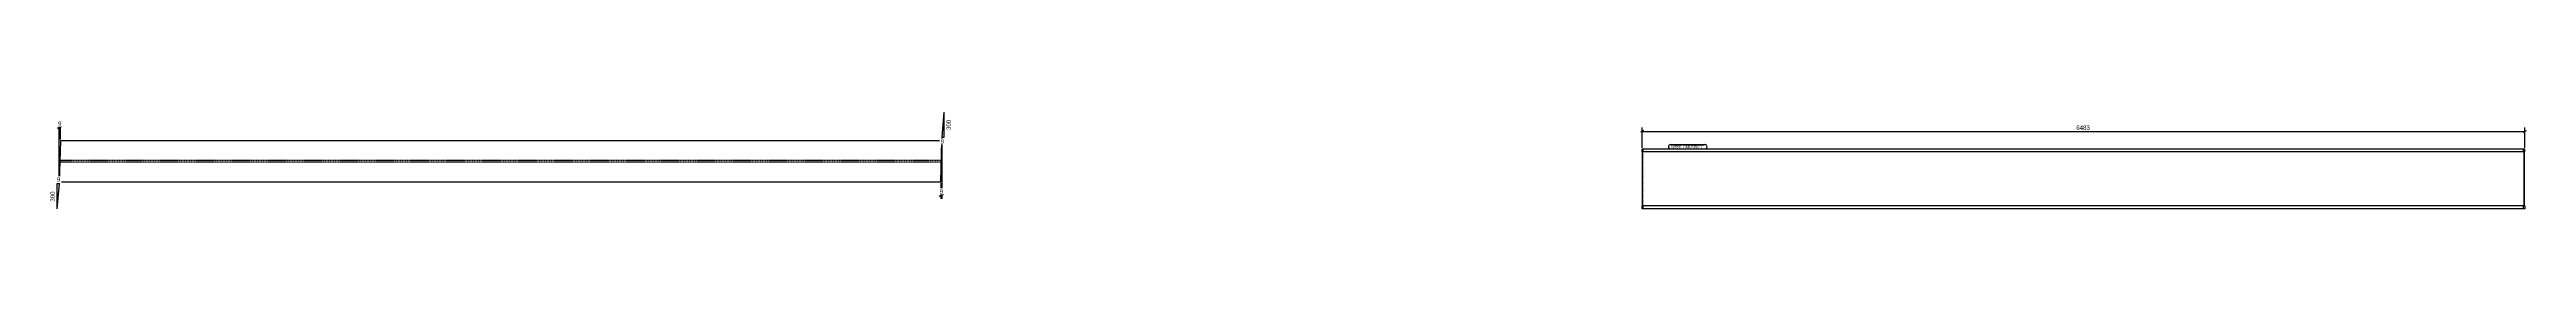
# Model space of a CAD drawing. Header units: millimetres. Extents: x 26 to 18215, y 32 to 744.
import ezdxf

# ---------------------------------------------------------------- set-up
doc = ezdxf.new("R2010")
doc.units = ezdxf.units.MM
doc.linetypes.add('DXK_LINE_DOT4', pattern=[0.9408, 0.4704, -0.4704])
doc.styles.add('Comic Sans MS', font='COMIC.TTF', dxfattribs={"height": 0.2})

msp = doc.modelspace()

# ---------------------------------------------------------------- linework, layer by layer
at = {"color": 8, "linetype": 'Continuous'}
for p, q in [((6580, 560), (6596, 744)), ((6596, 560), (6596, 744)), ((84, 626), (108, 638)), ((117, 638), (93, 626)), ((96, 242), (96, 660)), ((96, 632), (105, 632)), ((105, 542), (105, 660)), ((6580, 542), (6580, 560)), ((6580, 560), (6596, 560)), ((11732, 608), (11708, 596)), ((11720, 482), (11720, 630)), ((11720, 602), (18203, 602)), ((18191, 596), (18215, 608)), ((18203, 482), (18203, 630)), ((6579, 522), (6579, 106)), ((80, 216), (80, 32)), ((96, 216), (80, 32)), ((96, 216), (80, 216)), ((96, 222), (96, 216)), ((6571, 222), (6571, 106)), ((6559, 126), (6583, 138)), ((6591, 138), (6567, 126)), ((6571, 132), (6579, 132))]:
    msp.add_line(p, q, dxfattribs=at)
at = {"color": 7, "linetype": 'Continuous'}
for p, q in [((105, 532), (96, 232)), ((6579, 532), (105, 532)), ((6571, 232), (6579, 532)), ((11720, 451), (11720, 472)), ((18194, 472), (11720, 472)), ((18198, 451), (11720, 451)), ((11724, 53), (11724, 451)), ((18203, 472), (18194, 472)), ((18194, 451), (18194, 472)), ((18198, 53), (18198, 451)), ((18203, 451), (18199, 451)), ((18199, 451), (18199, 53)), ((18203, 451), (18203, 472)), ((96, 232), (6571, 232)), ((11720, 32), (11720, 53)), ((18198, 53), (11720, 53)), ((18203, 32), (11720, 32)), ((18194, 32), (18194, 53)), ((18203, 53), (18199, 53)), ((18203, 53), (18203, 32))]:
    msp.add_line(p, q, dxfattribs=at)
at = {"color": 7, "linetype": 'DXK_LINE_DOT4'}
for p, q in [((6575, 388), (101, 388)), ((6575, 376), (101, 376)), ((11725, 53), (11725, 451)), ((11729, 451), (11729, 472)), ((18199, 451), (18198, 451)), ((11729, 32), (11729, 53)), ((18199, 53), (18198, 53)), ((18199, 53), (18198, 53))]:
    msp.add_line(p, q, dxfattribs=at)

# ---------------------------------------------------------------- next in the draw order: wipeouts: each hides what was drawn before it
at = {"color": 0}
for points in [[(120, 638), (120, 683), (81, 683), (81, 638)], [(6602, 506), (6602, 550), (6563, 550), (6563, 506)], [(15020, 608), (15020, 653), (14903, 653), (14903, 608)], [(12014, 479), (12014, 499), (11936, 499), (11936, 479)], [(113, 226), (113, 271), (74, 271), (74, 226)], [(6594, 138), (6594, 183), (6555, 183), (6555, 138)]]:
    msp.add_wipeout(points, dxfattribs=at)

# ---------------------------------------------------------------- next in the draw order: texts
at = {"color": 3, "style": 'Comic Sans MS'}
for s, p in [('9', (88, 644)), ('6483', (14909, 614)), ('9', (6562, 144))]:
    msp.add_text(s, height=32.4, dxfattribs=at).set_placement(p)

# ---------------------------------------------------------------- next in the draw order: wipeouts: each hides what was drawn before it
at = {"color": 0}
for points in [[(6650, 698), (6606, 698), (6606, 607), (6650, 607)], [(12014, 479), (12014, 499), (11936, 499), (11936, 479)], [(70, 170), (26, 170), (26, 79), (70, 79)]]:
    msp.add_wipeout(points, dxfattribs=at)

# ---------------------------------------------------------------- next in the draw order: texts
at = {"color": 3, "style": 'Comic Sans MS'}
for p in [(6644, 613), (64, 85)]:
    msp.add_text('300', height=32.4, rotation=90.0002, dxfattribs=at).set_placement(p)
for p in [(6570, 512), (80, 232)]:
    msp.add_text('9', height=32.4, dxfattribs=at).set_placement(p)

# ---------------------------------------------------------------- next in the draw order: wipeouts: each hides what was drawn before it
at = {"color": 0}
msp.add_wipeout([(12176, 479), (12176, 499), (12020, 499), (12020, 479)], dxfattribs=at)

# ---------------------------------------------------------------- next in the draw order: wipeouts: each hides what was drawn before it
msp.add_wipeout([(12176, 479), (12176, 499), (12020, 499), (12020, 479)], dxfattribs=at)

# ---------------------------------------------------------------- next in the draw order: linework, layer by layer
at = {"color": 7, "linetype": 'Continuous'}
for p, q in [((11930, 505), (12182, 505)), ((11930, 473), (12182, 473))]:
    msp.add_line(p, q, dxfattribs=at)
for centre, start, end in [((11930, 489), 90, 270), ((12182, 489), 270, 90)]:
    msp.add_arc(centre, 16, start, end, dxfattribs=at)

# ---------------------------------------------------------------- next in the draw order: texts
at = {"color": 3, "style": 'Comic Sans MS'}
for s, height, p in [('b/856', 20.2, (11936, 479)), ('(\xa0440*300\xa0) ', 20.23, (12020, 479))]:
    msp.add_text(s, height=height, dxfattribs=at).set_placement(p)

doc.saveas('drawing.dxf')
